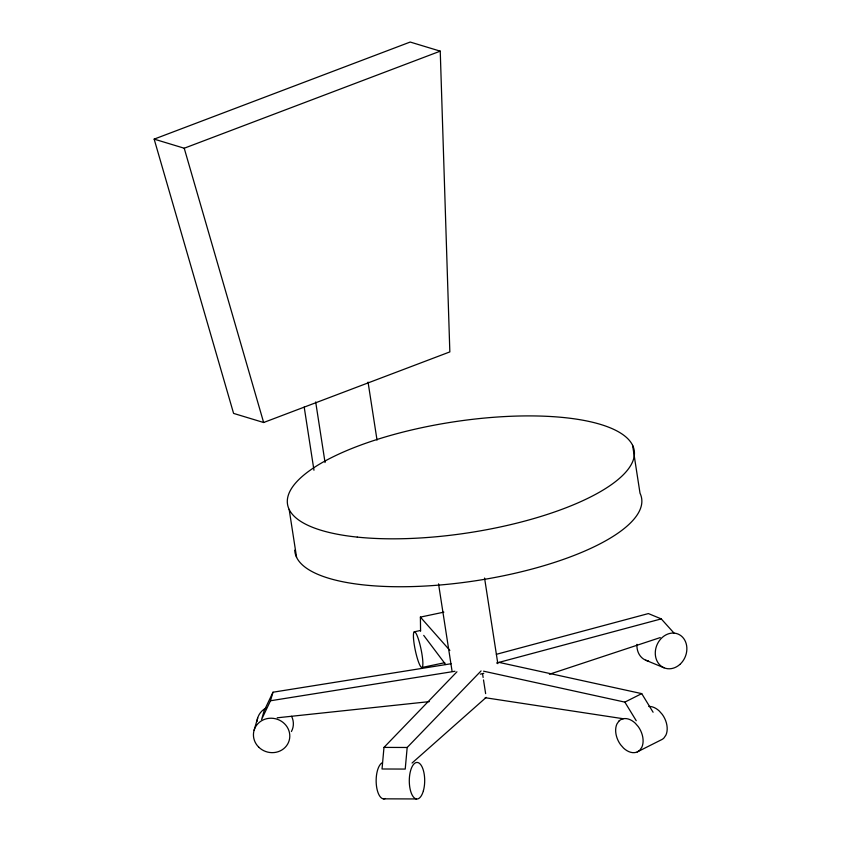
<?xml version="1.0" encoding="UTF-8"?>
<svg xmlns="http://www.w3.org/2000/svg" width="841" height="841" viewBox="0 0 841 841"><rect width="100%" height="100%" fill="white"/><g stroke="black" fill="none" stroke-linecap="round" stroke-linejoin="round"><path stroke-width="1.26" d="M456.947 671.801L383.98 747.407L382.035 768.989L405.225 769.073L407.181 747.481L481.063 670.929M254.098 730.251L257.672 718.035M272.989 692.217L264.106 710.908L261.604 719.465L270.487 700.763L272.989 692.217L451.039 663.749M412.058 763.029L486.214 697.368M483.564 671.181L624.863 702.119L641.725 693.625L653.089 712.232M637.236 751.928L661.331 739.807A18.407 12.426 63.3 0 0 663.97 737.956L665.904 735.129A17.945 12.11 63.3 0 0 662.309 714.451L659.291 711.013A18.407 12.426 63.3 0 0 648.789 706.44M154.155 139.122L410.187 42.05L440.242 51.154L449.84 351.906L263.643 422.508L233.588 413.404L154.155 139.122L184.221 148.226L440.242 51.154M549.394 674.251L660.269 637.573M496.39 654.309L648.39 613.573L661.247 618.892L673.977 633.042M496.579 663.023L661.247 618.892M420.574 631.223L420.395 617.105L443.869 612.153M414.266 631.801L420.574 630.466M422.035 667.481L444.721 662.697M270.487 700.763L454.992 671.276M277.204 717.804L429.299 701.625M383.98 747.407L407.181 747.481M383.349 798.834L416.484 798.95M485.204 697.715L623.318 718.75M499.144 662.414L641.725 693.625M645.678 660.196L664.043 667.796M420.395 617.105L449.861 650.398M423.706 635.386L445.667 664.537M624.863 702.119L636.227 720.716M184.221 148.226L263.643 422.508M632.611 445.341L640.022 493.257A175.412 55.948 -8.8 0 1 482.208 579.722A175.412 55.948 -8.8 0 1 294.76 550.193M484.563 578.051L497.83 663.675M482.545 673.725L483.123 677.457M483.512 679.948L485.635 693.636M438.539 583.875L452.006 670.792M368.053 382.108L377.031 440.095M315.68 401.966L325.057 462.529M304.2 407.086L313.966 470.224M289.157 509.394L296.579 557.32M483.796 673.305A23.39 7.464 -8.8 0 1 480.327 674.146M291.575 716.29A18.271 17.125 16.3 0 1 291.417 731.512M257.052 721.336A18.271 17.125 16.3 0 1 266.24 707.943M648.569 661.026A18.271 15.338 -67.5 0 1 636.952 644.322M385.346 798.498A18.271 7.695 -89.8 0 1 376.295 784.275A18.271 7.695 -89.8 0 1 382.35 762.692M618.871 721.147L616.937 723.975A17.945 12.11 63.3 0 0 620.532 744.653L623.549 748.091A18.407 12.426 63.3 0 0 639.885 750.088L641.82 747.25A17.945 12.11 63.3 0 0 638.224 726.582L635.207 723.144A18.407 12.426 63.3 0 0 618.871 721.147M357.267 537.105A175.412 55.948 -8.8 0 0 633.273 460.006A175.412 55.948 -8.8 0 0 392.106 434.986A175.412 55.948 -8.8 0 0 357.267 537.105M258.639 747.06A18.271 17.125 16.3 0 0 289.136 740.627A18.271 17.125 16.3 0 0 267.07 718.624A18.271 17.125 16.3 0 0 258.639 747.06M679.801 664.495A18.271 15.338 -67.5 0 0 678.109 634.072A18.271 15.338 -67.5 0 0 655.307 654.235A18.271 15.338 -67.5 0 0 679.801 664.495M413.488 637.951A18.271 2.922 78.1 0 0 421.204 667.218A18.271 2.922 78.1 0 0 419.754 643.764A18.271 2.922 78.1 0 0 413.488 637.951M423.391 790.771A18.271 7.695 -89.8 0 0 417.504 762.472A18.271 7.695 -89.8 0 0 410.082 788.89A18.271 7.695 -89.8 0 0 423.391 790.771"/></g></svg>
